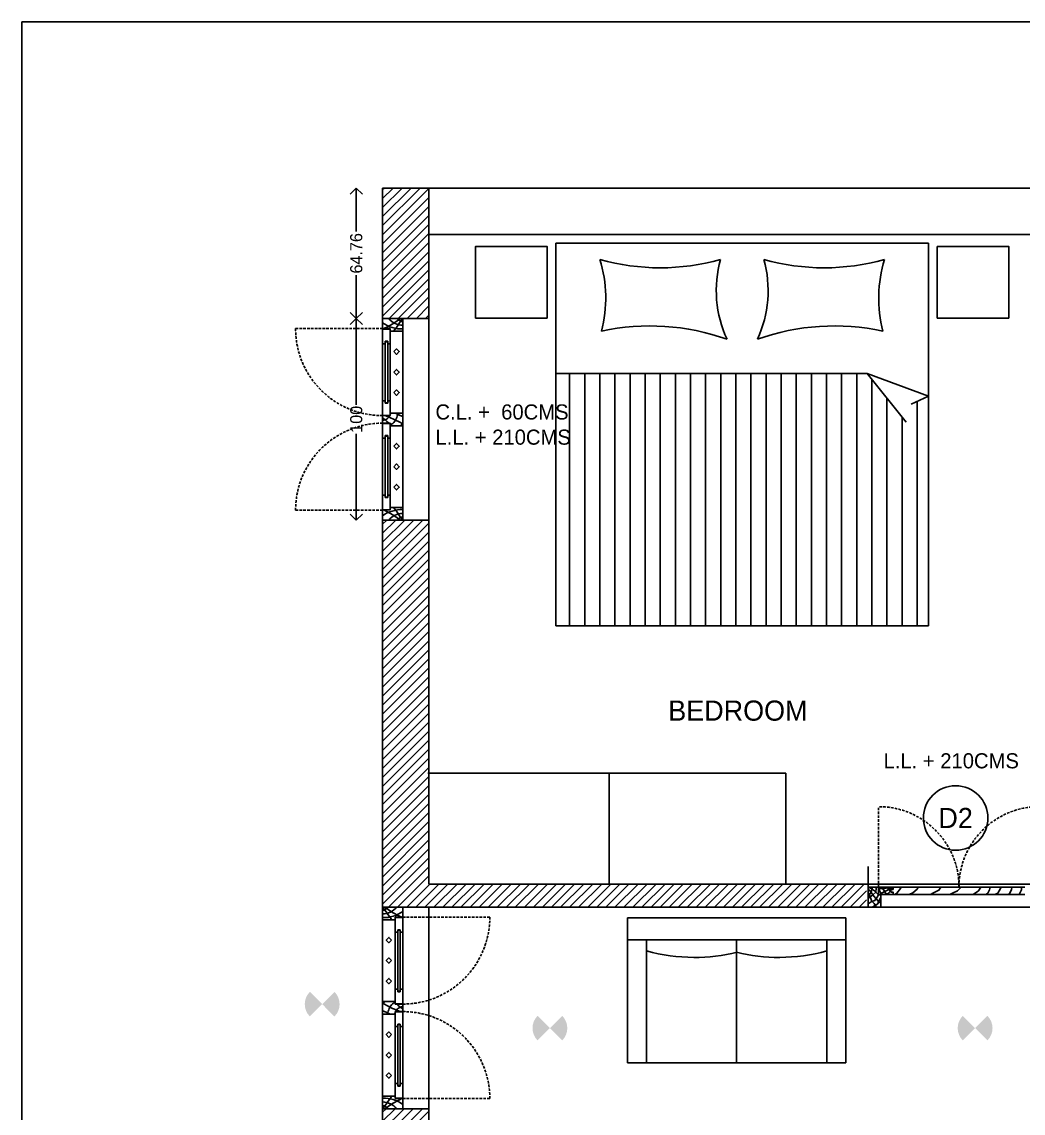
# Model space of a CAD drawing. Header units: metres. Extents: x -16 to 65907, y -5261 to 15511.
# Drawn here: x 17660 to 18157, y 5009 to 5551 of the extents above; entities that cross this region are included whole.
import ezdxf

# ---------------------------------------------------------------- set-up
doc = ezdxf.new("R2010")
doc.units = ezdxf.units.M
doc.header["$PDMODE"] = 67
doc.header["$PDSIZE"] = -5
doc.linetypes.add('DASHED', pattern=[19.05, 12.7, -6.35])
doc.layers.get('0').update_dxf_attribs({"color": 6})
for name, color, linetype in [('BC-CILL', 23, 'Continuous'), ('BC-DIMENSION', 8, 'Continuous'), ('BC-ELEC_FIT', 10, 'Continuous'), ('BC-FURNITURE', 5, 'Continuous'), ('BC-GREYCOLOR', 8, 'Continuous'), ('BC-HATCH', 8, 'Continuous'), ('BC-JOINERY', 93, 'Continuous'), ('BC-TEXT', 7, 'Continuous'), ('BC-WALLS', 1, 'Continuous'), ('BC-WHITECOLOR', 7, 'Continuous')]:
    doc.layers.add(name, color=color, linetype=linetype)
doc.layers.get('BC-ELEC_FIT').off()
doc.styles.add('BC-1IN10-3', font='FreeSans.ttf', dxfattribs={"height": 6})
doc.styles.add('BC-1IN50-1', font='FreeSans.ttf', dxfattribs={"height": 10})
doc.dimstyles.new('BC-1IN10-3', dxfattribs={"dimtxt": 6, "dimasz": 6, "dimexe": 0.18, "dimexo": 0.0625, "dimgap": 1, "dimtad": 0, "dimtoh": 1, "dimzin": 12, "dimdsep": 46, "dimtxsty": 'BC-1IN10-3', "dimblk": 'OPEN90', "dimcen": 0.09, "dimse1": 1, "dimse2": 1, "dimclrd": 256, "dimclre": 256, "dimclrt": 7, "dimadec": 0, "dimazin": 0, "dimtfac": 1, "dimtdec": 1, "dimtofl": 0, "dimtmove": 1, "dimatfit": 3, "dimldrblk": 'OPEN90', "dimfxl": 0, "dimtolj": 1, "dimtzin": 0, "dimlwd": -3, "dimarcsym": 0})
pattern_1 = [(45, (-1743.164, 7235.6938), (-2.24506403, 2.24506403), [])]

# ---------------------------------------------------------------- blocks, each defined once
blk = doc.blocks.new('BC-JN-FRAME-SIDE')
at = {"layer": 'BC-HATCH'}
for points in [[(0, -3.87), (-1.06, -2.29), (-2.66, -0.06), (-4.24, 2.97), (-5, 4.54)], [(-0.01, -5), (-1.62, -3.74), (-4.39, -1.84), (-5.78, -0.75), (-6.25, -0.66)]]:
    blk.add_lwpolyline(points, dxfattribs=at)
for centre, radius, start, end in [((10.75, -4.4), 15.93, 143.8447, 182.1637), ((5.98, -5.2), 9.31, 129.9112, 178.7469), ((2.65, -5.73), 4.3, 128.027, 170.1852)]:
    blk.add_arc(centre, radius, start, end, dxfattribs=at)
at = {"layer": 'BC-JOINERY'}
for p, q in [((-6.25, -5), (-6.25, 1.25)), ((-6.25, 1.25), (-5, 1.25)), ((-5, 1.25), (-5, 5)), ((-5, 5), (0, 5)), ((0, 5), (0, -5)), ((0, -5), (-6.25, -5))]:
    blk.add_line(p, q, dxfattribs=at)
blk = doc.blocks.new('BC-JN-FRAME-CENTER')
at = {"layer": 'BC-GREYCOLOR'}
for points, knots in [([(2.81, 6.25), (2.57, 5.76), (1.32, 3.73), (-1.1, 2.85), (-3.13, 2.31)], [3.454414, 3.454414, 3.454414, 3.454414, 5.128883, 10.935535, 10.935535, 10.935535, 10.935535]), ([(-1.88, 8.78), (-1.38, 7.46), (-0.18, 4.45), (1.37, 1.6), (2.28, 0)], [2.093684, 2.093684, 2.093684, 2.093684, 6.327699, 11.827223, 11.827223, 11.827223, 11.827223]), ([(0.58, 10), (0.43, 9.17), (-0.01, 7.68), (-1.2, 6.81), (-1.88, 6.48)], [1.300718, 1.300718, 1.300718, 1.300718, 3.723135, 5.971251, 5.971251, 5.971251, 5.971251]), ([(-0.79, 10), (-0.2, 9.31), (0.68, 8.3), (1.59, 7.33), (1.87, 7.03)], [1.597578, 1.597578, 1.597578, 1.597578, 4.333948, 5.589722, 5.589722, 5.589722, 5.589722]), ([(-3.13, 3.89), (-2.83, 3.16), (-2.19, 1.87), (-1.62, 0.57), (-1.38, 0)], [6.415351, 6.415351, 6.415351, 6.415351, 8.781453, 10.647667, 10.647667, 10.647667, 10.647667])]:
    blk.add_open_spline(points, degree=3, knots=knots, dxfattribs=at)
for points in [[(-2.39, 6.25), (-2.63, 6.15), (-2.87, 6.06), (-3.13, 5.97)], [(2.63, 6.25), (2.79, 6.08), (2.96, 5.92), (3.12, 5.75)], [(1.93, 0), (2.37, 0.39), (2.77, 0.84), (3.12, 1.32)]]:
    blk.add_open_spline(points, degree=3, dxfattribs=at)
at = {"layer": 'BC-JOINERY'}
for p, q in [((-3.13, 0), (-3.13, 6.25)), ((-3.13, 6.25), (-1.88, 6.25)), ((-1.88, 6.25), (-1.88, 10)), ((1.87, 10), (-1.88, 10)), ((1.87, 6.25), (1.87, 10)), ((3.12, 6.25), (1.87, 6.25)), ((3.12, 0), (3.12, 6.25)), ((3.12, 6.25), (3.12, 6.25)), ((3.12, 6.25), (3.12, 6.25)), ((-3.13, 0), (3.12, 0))]:
    blk.add_line(p, q, dxfattribs=at)
blk = doc.blocks.new('_OPEN90')
at = {"color": 0, "linetype": 'ByBlock'}
for p, q in [((0, 0), (-1, 0)), ((-0.5, 0.5), (0, 0)), ((0, 0), (-0.5, -0.5))]:
    blk.add_line(p, q, dxfattribs=at)
blk = doc.blocks.new('*D1786')
at = {"layer": 'BC-DIMENSION', "linetype": 'Continuous', "lineweight": -3}
for p, q in [((17826.15, 5397.43), (17826.15, 5360.67)), ((17826.15, 5309.43), (17826.15, 5346.19))]:
    blk.add_line(p, q, dxfattribs=at)
at = {"layer": 'Defpoints', "color": 0}
for p in [(17826.15, 5403.43), (17839.21, 5403.43), (17839.21, 5303.43)]:
    blk.add_point(p, dxfattribs=at)
at = {"layer": 'BC-DIMENSION', "lineweight": -3, "xscale": 6, "yscale": 6, "zscale": 6}
for p, rotation in [((17826.15, 5403.43), 90), ((17826.15, 5303.43), 270)]:
    blk.add_blockref('_OPEN90', p, dxfattribs=dict(at, rotation=rotation))
at = {"layer": 'BC-DIMENSION', "color": 7, "insert": (17826.15, 5353.43), "char_height": 6, "attachment_point": 5, "rotation": 90, "style": 'BC-1IN10-3'}
blk.add_mtext('\\A1;100', dxfattribs=at)
blk = doc.blocks.new('*D1787')
at = {"layer": 'BC-DIMENSION', "linetype": 'Continuous', "lineweight": -3}
for p, q in [((17826.15, 5462.19), (17826.15, 5446.64)), ((17826.15, 5409.43), (17826.15, 5424.98))]:
    blk.add_line(p, q, dxfattribs=at)
at = {"layer": 'Defpoints', "color": 0}
for p in [(17826.15, 5468.19), (17839.21, 5468.19), (17839.21, 5403.43)]:
    blk.add_point(p, dxfattribs=at)
at = {"layer": 'BC-DIMENSION', "lineweight": -3, "xscale": 6, "yscale": 6, "zscale": 6}
for p, rotation in [((17826.15, 5468.19), 90), ((17826.15, 5403.43), 270)]:
    blk.add_blockref('_OPEN90', p, dxfattribs=dict(at, rotation=rotation))
at = {"layer": 'BC-DIMENSION', "color": 7, "insert": (17826.15, 5435.81), "char_height": 6, "attachment_point": 5, "rotation": 90, "style": 'BC-1IN10-3'}
blk.add_mtext('\\A1;64.76', dxfattribs=at)
blk = doc.blocks.new('A$C1802797060')
h = blk.add_hatch()
h.set_pattern_fill('ANSI31', color=256, scale=60, angle=315, style=0)
h.set_pattern_definition([(0, (-91.719, -51.977), (2e-15, 7.5), [])])
h.paths.add_polyline_path([(125.3, 224.83), (0, 224.83), (0, 39.83), (114, 39.83), (109.97, 48.51), (101.08, 50.93), (125.3, 70.33)])
at = {"layer": 'BC-FURNITURE'}
for p, q in [((190, 224.83), (0, 224.83)), ((125.3, 224.83), (125.3, 70.33)), ((190, 39.83), (190, 224.83)), ((101.08, 50.93), (125.3, 70.33)), ((125.3, 70.33), (114, 39.83)), ((114, 39.83), (109.97, 48.51)), ((0, 39.83), (190, 39.83))]:
    blk.add_line(p, q, dxfattribs=at)
for points in [[(152.75, 264.66), (188.3, 264.63), (188.28, 229.08), (152.73, 229.11)], [(152.75, 0), (188.3, 0.02), (188.28, 35.57), (152.73, 35.55)]]:
    blk.add_lwpolyline(points, close=True, dxfattribs=at)
for centre, radius, start, end in [((35.09, 178.06), 113.78, 340.3798, 12.1998), ((162.61, 265.92), 65.87, 255.6575, 286.9499), ((288.58, 173.04), 110.87, 164.3673, 195.6765), ((166.4, 88.04), 57.16, 74.3325, 114.9851), ((35.09, 86.59), 113.78, 347.8002, 19.6202), ((166.4, 176.61), 57.16, 245.0149, 285.6675), ((288.58, 91.62), 110.87, 164.3235, 195.6327), ((162.61, -1.27), 65.87, 73.0501, 104.3425)]:
    blk.add_arc(centre, radius, start, end, dxfattribs=at)
blk = doc.blocks.new('A$C08834721')
at = {"layer": 'BC-FURNITURE'}
for p, q in [((72.05, 108.36), (0, 108.36)), ((0, 108.36), (0, 0)), ((72.05, 0), (72.05, 108.36)), ((11.06, 0.38), (11.06, 108.02)), ((11.1, 98.9), (72.05, 98.9)), ((11.35, 54.37), (71.79, 54.37)), ((11.1, 9.47), (72.05, 9.47)), ((0, 0), (72.05, 0))]:
    blk.add_line(p, q, dxfattribs=at)
for centre, radius, start, end in [((-74.99, 74.38), 94.74, 0.674, 15), ((-59.48, 74.56), 79.22, 345, 0.674), ((-59.48, 33.8), 79.22, 359.326, 15), ((-74.99, 33.98), 94.74, 345, 359.326)]:
    blk.add_arc(centre, radius, start, end, dxfattribs=at)
blk = doc.blocks.new('ele_ceiling_box')
at = {"layer": 'BC-WALLS'}
h = blk.add_hatch(color=256, dxfattribs=at)
edge = h.paths.add_edge_path()
edge.add_ellipse((0, 0), major_axis=(-6.11, 6.11), ratio=1, start_angle=179.7537, end_angle=269.2233)
edge.add_line((6.19, 6.03), (0, 0))
edge.add_line((0, 0), (6.08, -6.13))
edge = h.paths.add_edge_path()
edge.add_line((0, 0), (-6.08, 6.13))
edge.add_ellipse((0, 0), major_axis=(-6.11, 6.11), ratio=1, start_angle=359.7537, end_angle=449.2233)
edge.add_line((-6.19, -6.03), (0, 0))

msp = doc.modelspace()

# ---------------------------------------------------------------- hatches: boundary and pattern name
at = {"layer": 'BC-DIMENSION', "linetype": 'Continuous'}
h = msp.add_hatch(dxfattribs=at)
h.set_pattern_fill('ANSI31', color=256, style=0)
h.set_pattern_definition(pattern_1)
h.paths.add_polyline_path([(18701.213, 5069.766), (18701.213, 5445.478), (18348.213, 5445.478), (18348.213, 5422.478), (18498.713, 5422.478), (18498.713, 5177.766), (18325.213, 5177.766), (18325.213, 5111.266), (18348.213, 5111.266), (18348.213, 5166.266), (18598.213, 5166.266), (18598.213, 5177.766), (18510.213, 5177.766), (18510.213, 5422.478), (18678.213, 5422.478), (18678.213, 5069.766)])
h.paths.add_polyline_path([(18193.213, 5403.429), (18193.213, 5468.193), (18170.213, 5468.193), (18170.213, 5403.429), (18171.344, 5403.429), (18172.866, 5403.429), (18177.153, 5403.429), (18180.213, 5403.429)])
h.paths.add_polyline_path([(18215.213, 5269.363), (18215.213, 5284.666), (18193.213, 5284.666), (18193.213, 5303.429), (18170.213, 5303.429), (18170.213, 5261.666), (18215.213, 5261.666), (18215.213, 5266.676), (18205.213, 5266.676), (18205.213, 5269.363)])
h.paths.add_polyline_path([(18193.213, 5111.266), (18193.213, 5177.766), (18170.213, 5177.766), (18170.213, 5111.266)])
h.paths.add_polyline_path([(17862.213, 5122.766), (17862.213, 5177.766), (17862.213, 5303.429), (17839.213, 5303.429), (17839.213, 5111.266), (17862.213, 5111.266), (18079.27, 5111.266), (18079.27, 5122.766)])
h.paths.add_polyline_path([(17862.213, 5403.429), (17862.213, 5468.193), (17839.213, 5468.193), (17839.213, 5403.429)])
h = msp.add_hatch(dxfattribs=at)
h.set_pattern_fill('ANSI31', color=256, style=0)
h.set_pattern_definition(pattern_1)
h.paths.add_polyline_path([(18701.213, 4694.646), (18701.213, 5009.766), (18688.213, 5009.766), (18685.153, 5009.766), (18680.866, 5009.766), (18679.344, 5009.766), (18678.213, 5009.766), (18678.213, 4694.646)])
h.paths.add_polyline_path([(18574.213, 4567.637), (18574.213, 4590.637), (18348.213, 4590.637), (18348.213, 5021.266), (18325.213, 5021.266), (18325.213, 4757.066), (18325.213, 4590.637), (18315.213, 4590.637), (18315.213, 4580.637), (18325.213, 4580.637), (18325.213, 4567.637)])
h.paths.add_polyline_path([(18225.213, 4580.637), (18225.213, 4590.637), (18044.213, 4590.637), (18044.213, 4567.637), (18215.213, 4567.637), (18215.213, 4580.637)])
h.paths.add_polyline_path([(18193.213, 4734.066), (18193.213, 4757.066), (18051.312, 4757.066), (18051.326, 4734.066)])
h.paths.add_polyline_path([(17862.213, 4857.066), (17862.213, 5011.266), (17849.213, 5011.266), (17846.153, 5011.266), (17841.866, 5011.266), (17840.344, 5011.266), (17839.213, 5011.266), (17839.213, 4857.066), (17842.274, 4857.066), (17846.561, 4857.066), (17848.083, 4857.066), (17849.213, 4857.066)])
h.paths.add_polyline_path([(17862.213, 4722.637), (17862.213, 4757.066), (17839.213, 4757.066), (17839.213, 4722.637)])

# ---------------------------------------------------------------- linework, layer by layer
at = {"layer": 'BC-CILL'}
for p, q in [((17862.213, 5468.193), (18170.213, 5468.193)), ((17862.213, 5445.193), (18170.213, 5445.193)), ((17862.213, 5403.429), (17862.213, 5303.429)), ((17862.213, 5111.266), (17862.213, 5011.266))]:
    msp.add_line(p, q, dxfattribs=at)
at = {"layer": 'BC-FURNITURE'}
for p, q in [((18110.136, 5250.915), (17925.136, 5250.915)), ((17951.652, 5177.891), (17951.652, 5122.766))]:
    msp.add_line(p, q, dxfattribs=at)
at = {"layer": 'BC-FURNITURE', "flags": 128}
msp.add_lwpolyline([(18039.27, 5122.766), (18039.27, 5177.766), (17861.652, 5177.766)], dxfattribs=at)
at = {"layer": 'BC-GREYCOLOR', "linetype": 'DASHED', "ltscale": 0.1}
for p, q in [((17839.213, 5398.429), (17796.038, 5398.429)), ((17839.213, 5308.329), (17796.038, 5308.329)), ((18085.313, 5121.266), (18085.313, 5161.166)), ((17849.213, 5106.366), (17892.388, 5106.366)), ((17849.213, 5016.266), (17892.388, 5016.266))]:
    msp.add_line(p, q, dxfattribs=at)
for centre, radius, start, end in [((17839.213, 5398.429), 43.175, 180, 270), ((17839.213, 5308.329), 43.175, 90, 180), ((18085.313, 5121.266), 39.9, 0, 90), ((18165.113, 5121.266), 39.9, 90, 180), ((17849.213, 5106.366), 43.175, 270, 0), ((17849.213, 5016.266), 43.175, 0, 90)]:
    msp.add_arc(centre, radius, start, end, dxfattribs=at)
at = {"layer": 'BC-HATCH'}
msp.add_line((18080.213, 5122.766), (18080.213, 5131.55), dxfattribs=at)
for points in [[(18082.052, 5121.266), (18082.127, 5120.663), (18081.768, 5119.337), (18081.381, 5118.093), (18080.213, 5117.516)], [(18080.213, 5115.949), (18080.829, 5116.132), (18082.531, 5117.371), (18083.9, 5118.76), (18084.061, 5120.746), (18084.213, 5121.266)], [(18080.213, 5120.338), (18080.939, 5119.558), (18083.011, 5116.712), (18085.305, 5114.059), (18086.463, 5113.335)], [(18080.496, 5121.266), (18081.243, 5120.691), (18083.315, 5119.337), (18085.213, 5117.466), (18086.463, 5117.213)], [(18091.304, 5121.266), (18090.652, 5120.989), (18088.276, 5120.593), (18085.998, 5120.338), (18085.313, 5120.017)], [(18087.023, 5117.516), (18086.536, 5118.018), (18085.772, 5119.334), (18085.313, 5120.748)], [(18092.415, 5121.266), (18091.43, 5120.649), (18089.45, 5119.503), (18087.158, 5118.428), (18086.318, 5117.516)], [(18090.197, 5117.516), (18088.969, 5118.046), (18087.851, 5119.659), (18087.299, 5120.578), (18087.115, 5121.266)], [(18091.363, 5119.137), (18091.062, 5119.291), (18089.86, 5120.791), (18089.694, 5121.266)], [(18091.363, 5119.325), (18090.398, 5118.471), (18089.795, 5117.516)], [(18091.6, 5121.266), (18091.954, 5120.508), (18092.578, 5120.016)], [(18092.613, 5118.494), (18092.085, 5118.766)], [(18092.613, 5120.473), (18092.127, 5120.016)], [(18096.44, 5121.266), (18096.185, 5120.602), (18094.415, 5118.227), (18093.458, 5117.516)], [(18104.89, 5121.266), (18104.43, 5120.17), (18102.229, 5118.357), (18100.546, 5117.516)], [(18116.281, 5121.266), (18115.223, 5119.781), (18112.201, 5118.27), (18111.006, 5117.516)], [(18126.327, 5121.266), (18124.419, 5119.436), (18121.958, 5118.314), (18120.622, 5117.516)], [(18135.994, 5121.266), (18134.823, 5119.479), (18132.708, 5117.839), (18132.096, 5117.516)], [(18140.662, 5121.266), (18140.404, 5119.819), (18139.52, 5118.189), (18138.55, 5117.516)], [(18146.075, 5121.266), (18145.832, 5120.515), (18144.494, 5118.27), (18143.062, 5117.516)], [(18151.446, 5121.266), (18151.327, 5119.958), (18150.36, 5118.023), (18149.941, 5117.516)], [(18156.308, 5121.266), (18156.156, 5119.916), (18155.143, 5117.516)], [(18080.213, 5118.335), (18080.691, 5117.679), (18081.796, 5114.612), (18083.094, 5113.092), (18083.868, 5111.932), (18084.113, 5111.266)], [(18080.213, 5112.988), (18081.713, 5113.866), (18083.426, 5114.612), (18084.642, 5116.325), (18085.213, 5117.466)], [(18082.004, 5111.266), (18082.404, 5111.517), (18084.946, 5113.009), (18085.415, 5114.363), (18086.134, 5115.465), (18086.463, 5116.318)]]:
    msp.add_lwpolyline(points, dxfattribs=at)
at = {"layer": 'BC-JOINERY'}
for p, q in [((17841.713, 5392.179), (17840.463, 5392.179)), ((17840.463, 5390.929), (17840.463, 5392.179)), ((17841.713, 5390.929), (17841.713, 5392.179)), ((17840.463, 5362.654), (17840.463, 5361.404)), ((17841.713, 5362.654), (17841.713, 5361.404)), ((17841.713, 5361.404), (17840.463, 5361.404)), ((17841.713, 5345.354), (17840.463, 5345.354)), ((17840.463, 5344.104), (17840.463, 5345.354)), ((17841.713, 5344.104), (17841.713, 5345.354)), ((17840.463, 5315.829), (17840.463, 5314.579)), ((17840.463, 5314.829), (17841.713, 5314.829)), ((17841.713, 5314.579), (17840.463, 5314.579)), ((17841.713, 5314.579), (17840.463, 5314.579)), ((17841.713, 5315.829), (17841.713, 5314.579)), ((18080.213, 5111.266), (18080.213, 5121.266)), ((18080.213, 5121.266), (18085.213, 5121.266)), ((18085.213, 5121.266), (18085.213, 5117.466)), ((18092.613, 5120.016), (18091.363, 5120.016)), ((18091.363, 5118.766), (18091.363, 5120.016)), ((18092.613, 5118.766), (18091.363, 5118.766)), ((18157.813, 5121.266), (18092.613, 5121.266)), ((18085.213, 5117.466), (18086.463, 5117.466)), ((18086.463, 5117.466), (18086.463, 5111.266)), ((18092.613, 5117.516), (18157.813, 5117.516)), ((18080.213, 5111.266), (18086.463, 5111.266)), ((17846.713, 5100.116), (17847.963, 5100.116)), ((17846.713, 5100.116), (17847.963, 5100.116)), ((17846.713, 5098.866), (17846.713, 5100.116)), ((17847.963, 5099.866), (17846.713, 5099.866)), ((17847.963, 5098.866), (17847.963, 5100.116)), ((17846.713, 5070.591), (17846.713, 5069.341)), ((17847.963, 5070.591), (17847.963, 5069.341)), ((17846.713, 5069.341), (17847.963, 5069.341)), ((17846.713, 5053.291), (17847.963, 5053.291)), ((17846.713, 5052.041), (17846.713, 5053.291)), ((17847.963, 5052.041), (17847.963, 5053.291)), ((17846.713, 5023.766), (17846.713, 5022.516)), ((17846.713, 5022.516), (17847.963, 5022.516)), ((17847.963, 5023.766), (17847.963, 5022.516))]:
    msp.add_line(p, q, dxfattribs=at)
for points in [[(17840.463, 5390.929), (17839.213, 5390.929), (17839.213, 5398.229), (17842.963, 5398.229), (17842.963, 5390.929), (17841.713, 5390.929)], [(17840.463, 5362.654), (17839.213, 5362.654), (17839.213, 5355.354), (17842.963, 5355.354), (17842.963, 5362.654), (17841.713, 5362.654)], [(17840.463, 5344.104), (17839.213, 5344.104), (17839.213, 5351.404), (17842.963, 5351.404), (17842.963, 5344.104), (17841.713, 5344.104)], [(17840.463, 5315.829), (17839.213, 5315.829), (17839.213, 5308.529), (17842.963, 5308.529), (17842.963, 5315.829), (17841.713, 5315.829)], [(17840.463, 5315.829), (17839.213, 5315.829), (17839.213, 5308.529), (17842.963, 5308.529), (17842.963, 5315.829), (17841.713, 5315.829)], [(18092.613, 5120.016), (18092.613, 5121.266), (18085.313, 5121.266), (18085.313, 5117.516), (18092.613, 5117.516), (18092.613, 5118.766)], [(17847.963, 5098.866), (17849.213, 5098.866), (17849.213, 5106.166), (17845.463, 5106.166), (17845.463, 5098.866), (17846.713, 5098.866)], [(17847.963, 5098.866), (17849.213, 5098.866), (17849.213, 5106.166), (17845.463, 5106.166), (17845.463, 5098.866), (17846.713, 5098.866)], [(17847.963, 5070.591), (17849.213, 5070.591), (17849.213, 5063.291), (17845.463, 5063.291), (17845.463, 5070.591), (17846.713, 5070.591)], [(17847.963, 5052.041), (17849.213, 5052.041), (17849.213, 5059.341), (17845.463, 5059.341), (17845.463, 5052.041), (17846.713, 5052.041)], [(17847.963, 5023.766), (17849.213, 5023.766), (17849.213, 5016.466), (17845.463, 5016.466), (17845.463, 5023.766), (17846.713, 5023.766)]]:
    msp.add_lwpolyline(points, dxfattribs=at)
at = {"layer": 'BC-TEXT'}
for points in [[(18170.213, 5445.193), (17862.213, 5445.193), (17862.213, 5122.766), (18325.213, 5122.766), (18325.213, 5261.666), (18170.213, 5261.666)], [(17862.213, 5111.266), (18193.213, 5111.266), (18193.213, 4757.066), (18051.312, 4757.066), (18051.312, 4590.637), (17862.213, 4590.641)]]:
    msp.add_lwpolyline(points, close=True, dxfattribs=at)
at = {"layer": 'BC-TEXT', "linetype": 'Continuous'}
msp.add_circle((18123.544, 5155.558), 16, dxfattribs=at)
at = {"layer": 'BC-WALLS'}
for p, q in [((17839.213, 5468.193), (17839.213, 5403.429)), ((17839.213, 5468.193), (17862.213, 5468.193)), ((17862.213, 5468.193), (17862.213, 5403.429)), ((17862.213, 5403.429), (17839.213, 5403.429)), ((17862.213, 5303.429), (17839.213, 5303.429)), ((17839.213, 5303.429), (17839.213, 5111.266)), ((17862.213, 5303.429), (17862.213, 5122.766)), ((18080.213, 5122.766), (17862.213, 5122.766)), ((18080.213, 5122.766), (18080.213, 5111.266)), ((18080.213, 5111.266), (17839.213, 5111.266)), ((17862.213, 5111.266), (17839.213, 5111.266)), ((17862.213, 5111.266), (17862.213, 5047.766)), ((17862.213, 5011.266), (17839.213, 5011.266)), ((17839.213, 4857.266), (17839.213, 5011.266)), ((17862.213, 4857.266), (17862.213, 5011.266))]:
    msp.add_line(p, q, dxfattribs=at)
at = {"layer": 'BC-WHITECOLOR'}
for p, q in [((17849.213, 5397.079), (17849.213, 5356.504)), ((17839.213, 5362.654), (17839.213, 5390.929)), ((17840.463, 5391.929), (17841.713, 5391.929)), ((17840.463, 5362.654), (17840.463, 5390.929)), ((17841.713, 5362.654), (17841.713, 5390.929)), ((17842.963, 5390.929), (17842.963, 5362.654)), ((17840.463, 5361.654), (17841.713, 5361.654)), ((17849.213, 5350.254), (17849.213, 5309.679)), ((17839.213, 5344.104), (17839.213, 5315.829)), ((17840.463, 5345.104), (17841.713, 5345.104)), ((17840.463, 5344.104), (17840.463, 5315.829)), ((17841.713, 5344.104), (17841.713, 5315.829)), ((17842.963, 5315.829), (17842.963, 5344.104)), ((17840.463, 5314.829), (17841.713, 5314.829)), ((17839.213, 5064.441), (17839.213, 5105.016)), ((17845.463, 5098.866), (17845.463, 5070.591)), ((17847.963, 5099.866), (17846.713, 5099.866)), ((17846.713, 5070.591), (17846.713, 5098.866)), ((17847.963, 5070.591), (17847.963, 5098.866)), ((17849.213, 5070.591), (17849.213, 5098.866)), ((17847.963, 5069.591), (17846.713, 5069.591)), ((17839.213, 5017.616), (17839.213, 5058.191)), ((17845.463, 5023.766), (17845.463, 5052.041)), ((17847.963, 5053.041), (17846.713, 5053.041)), ((17846.713, 5052.041), (17846.713, 5023.766)), ((17847.963, 5052.041), (17847.963, 5023.766)), ((17849.213, 5052.041), (17849.213, 5023.766)), ((17847.963, 5022.766), (17846.713, 5022.766))]:
    msp.add_line(p, q, dxfattribs=at)
for points in [[(17844.745, 5387.01), (17846.088, 5388.354), (17847.432, 5387.01), (17846.088, 5385.667)], [(17844.745, 5376.842), (17846.088, 5378.185), (17847.432, 5376.842), (17846.088, 5375.498)], [(17844.745, 5366.673), (17846.088, 5368.016), (17847.432, 5366.673), (17846.088, 5365.329)], [(17844.745, 5340.085), (17846.088, 5338.742), (17847.432, 5340.085), (17846.088, 5341.429)], [(17844.745, 5329.917), (17846.088, 5328.573), (17847.432, 5329.917), (17846.088, 5331.26)], [(17844.745, 5319.748), (17846.088, 5318.404), (17847.432, 5319.748), (17846.088, 5321.091)], [(17843.682, 5094.947), (17842.338, 5096.29), (17840.995, 5094.947), (17842.338, 5093.603)], [(17843.682, 5084.778), (17842.338, 5086.122), (17840.995, 5084.778), (17842.338, 5083.435)], [(17843.682, 5074.609), (17842.338, 5075.953), (17840.995, 5074.609), (17842.338, 5073.266)], [(17843.682, 5048.022), (17842.338, 5046.678), (17840.995, 5048.022), (17842.338, 5049.365)], [(17843.682, 5037.853), (17842.338, 5036.51), (17840.995, 5037.853), (17842.338, 5039.197)], [(17843.682, 5027.684), (17842.338, 5026.341), (17840.995, 5027.684), (17842.338, 5029.028)]]:
    msp.add_lwpolyline(points, close=True, dxfattribs=at)
at = {"layer": 'Defpoints'}
msp.add_lwpolyline([(17660.172, 5550.711), (17660.172, 4424.665), (18915.742, 4424.665), (18915.742, 5550.711)], close=True, dxfattribs=at)

# ---------------------------------------------------------------- block references
at = {"layer": 'BC-ELEC_FIT', "linetype": 'Continuous'}
msp.add_blockref('ele_ceiling_box', (17809.213, 5063.154), dxfattribs=at)
at = {"layer": 'BC-ELEC_FIT', "linetype": 'Continuous', "rotation": 180}
msp.add_blockref('ele_ceiling_box', (17922.213, 5051.266), dxfattribs=at)
at = {"layer": 'BC-ELEC_FIT', "linetype": 'Continuous', "xscale": -1, "rotation": 180}
msp.add_blockref('ele_ceiling_box', (18133.213, 5051.266), dxfattribs=at)
at = {"layer": 'BC-FURNITURE', "rotation": 90}
msp.add_blockref('A$C1802797060', (18149.963, 5250.915), dxfattribs=at)
at = {"layer": 'BC-FURNITURE', "xscale": -1, "rotation": 89.99999999999993}
msp.add_blockref('A$C08834721', (18069.124, 5106.066), dxfattribs=at)
at = {"layer": 'BC-JOINERY'}
for p, rotation in [((17844.213, 5403.429), 89.99999999999999), ((17844.213, 5011.266), 270)]:
    msp.add_blockref('BC-JN-FRAME-SIDE', p, dxfattribs=dict(at, rotation=rotation))
at = {"layer": 'BC-JOINERY', "xscale": -1}
for p, rotation in [((17844.213, 5303.429), 89.9999999999999), ((17844.213, 5111.266), 269.9999999999999)]:
    msp.add_blockref('BC-JN-FRAME-SIDE', p, dxfattribs=dict(at, rotation=rotation))
at = {"layer": 'BC-WHITECOLOR', "xscale": -1}
for p, rotation in [((17849.213, 5353.379), 89.9999999999999), ((17839.213, 5061.316), 269.9999999999999)]:
    msp.add_blockref('BC-JN-FRAME-CENTER', p, dxfattribs=dict(at, rotation=rotation))

# ---------------------------------------------------------------- texts
at = {"layer": 'BC-TEXT', "style": 'BC-1IN50-1'}
for s, insert, char_height, width, attachment_point in [('{\\fUbuntu|b0|i0|c0|p34;\\C7;C.L. +  60CMS}\\P{\\fUbuntu|b0|i0|c0|p34;\\C7;L.L. + 210CMS}', (17865.422, 5350.777), 7.5, 105.17023, 4), ('{\\fUbuntu|b0|i0|c0|p34;{\\C7;BEDROOM}}', (18015.502, 5208.78), 10, 156.4473, 5), ('{\\fUbuntu|b0|i0|c0|p34;\\C7;L.L. + 210CMS}', (18087.763, 5183.89), 7.5, 105.17023, 4), ('{\\C7;D2}', (18123.544, 5155.558), 10, 33.3881, 5)]:
    msp.add_mtext(s, dxfattribs=dict(at, insert=insert, char_height=char_height, width=width, attachment_point=attachment_point))

# ---------------------------------------------------------------- dimensions: what is measured, and where the dimension line sits
at = {"layer": 'BC-DIMENSION', "linetype": 'Continuous'}
for base, p1, p2, picture, middle in [((17826.146, 5468.193), (17839.213, 5403.429), (17839.213, 5468.193), '*D1787', (17826.146, 5435.811)), ((17826.146, 5403.429), (17839.213, 5303.429), (17839.213, 5403.429), '*D1786', (17826.146, 5353.429))]:
    dim = msp.add_linear_dim(base=base, p1=p1, p2=p2, angle=90, dimstyle='BC-1IN10-3', override={"dimlfac": 1}, dxfattribs=at)
    dim.commit()
    dim.dimension.update_dxf_attribs({"geometry": picture, "text_midpoint": middle})

doc.saveas('drawing.dxf')
